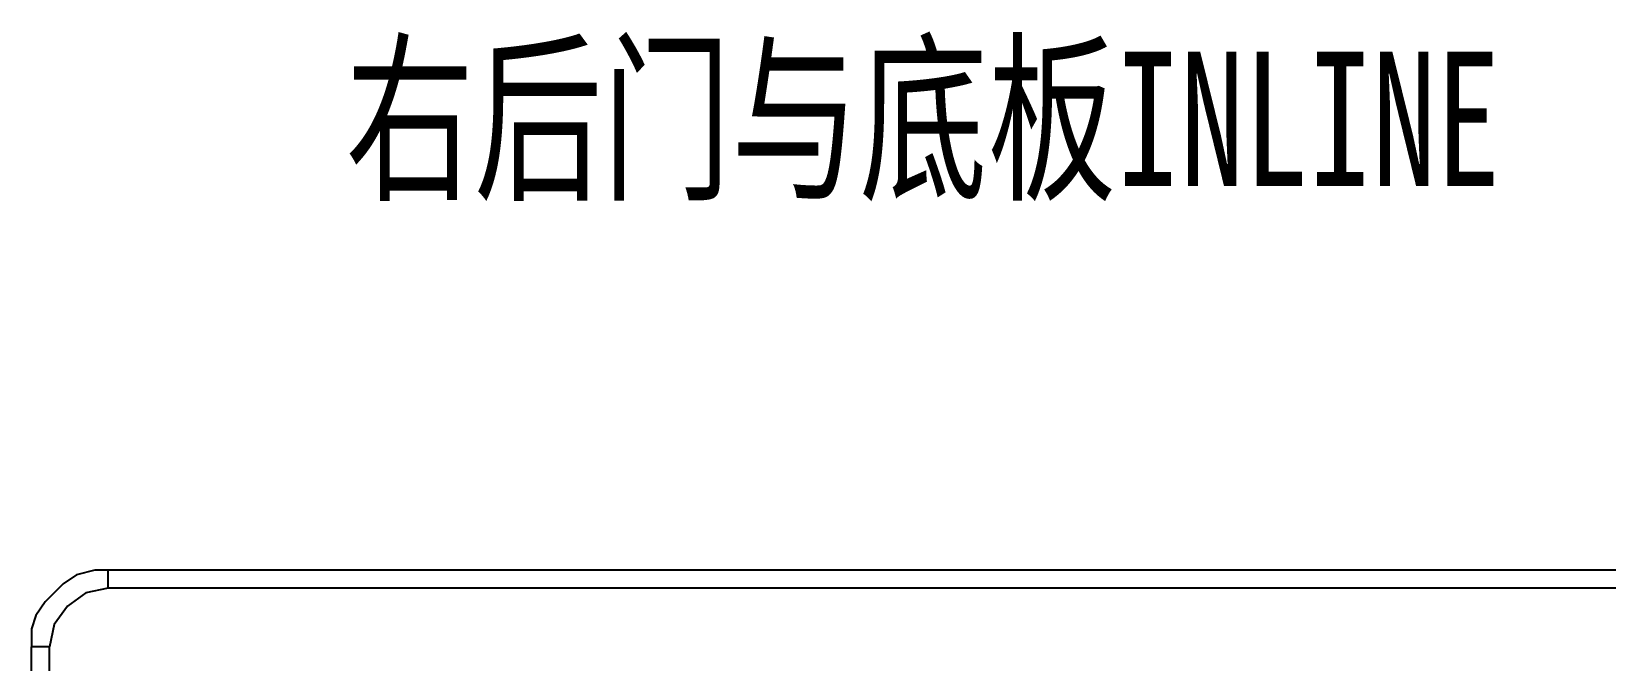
# Model space of a CAD drawing. Header units: inches. Extents: x 47316 to 59086, y 3141 to 11743.
# Drawn here: x 57652.3 to 57710.8, y 7331.5 to 7354.9 of the extents above; entities that cross this region are included whole.
import ezdxf

# ---------------------------------------------------------------- set-up
doc = ezdxf.new("R2010")
doc.units = ezdxf.units.IN
doc.header["$MEASUREMENT"] = 0
doc.styles.add('MtX_SimSun', font='')
doc.styles.get('MtX_SimSun').set_extended_font_data('SimSun')

msp = doc.modelspace()

# ---------------------------------------------------------------- linework, layer by layer
at = {"color": 0, "linetype": 'Continuous', "lineweight": -3}
for p, q in [((57653.452, 7334.357), (57653.116, 7334.021)), ((57653.956, 7334.693), (57653.452, 7334.357)), ((57654.628, 7334.861), (57653.956, 7334.693)), ((57655.132, 7334.861), (57654.628, 7334.861)), ((57655.132, 7334.189), (57655.132, 7334.861)), ((57711.58, 7334.861), (57655.132, 7334.861)), ((57655.132, 7334.861), (57655.132, 7334.861)), ((57653.116, 7334.021), (57652.78, 7333.685)), ((57654.292, 7334.021), (57653.62, 7333.517)), ((57655.132, 7334.189), (57654.292, 7334.021)), ((57711.58, 7334.189), (57655.132, 7334.189)), ((57655.132, 7334.189), (57655.132, 7334.189)), ((57652.444, 7333.181), (57652.276, 7332.677)), ((57652.78, 7333.685), (57652.444, 7333.181)), ((57653.62, 7333.517), (57653.116, 7332.845)), ((57652.276, 7332.677), (57652.276, 7332.005)), ((57653.116, 7332.845), (57652.948, 7332.005)), ((57652.948, 7332.005), (57652.276, 7332.005)), ((57652.276, 7326.965), (57652.276, 7332.005)), ((57652.948, 7326.629), (57652.948, 7332.005))]:
    msp.add_line(p, q, dxfattribs=at)

# ---------------------------------------------------------------- texts
at = {"color": 0, "lineweight": -3, "style": 'MtX_SimSun', "width": 0.7}
msp.add_text('右后门与底板INLINE', height=5, dxfattribs=at).set_placement((57663.958, 7349.146))

doc.saveas('drawing.dxf')
